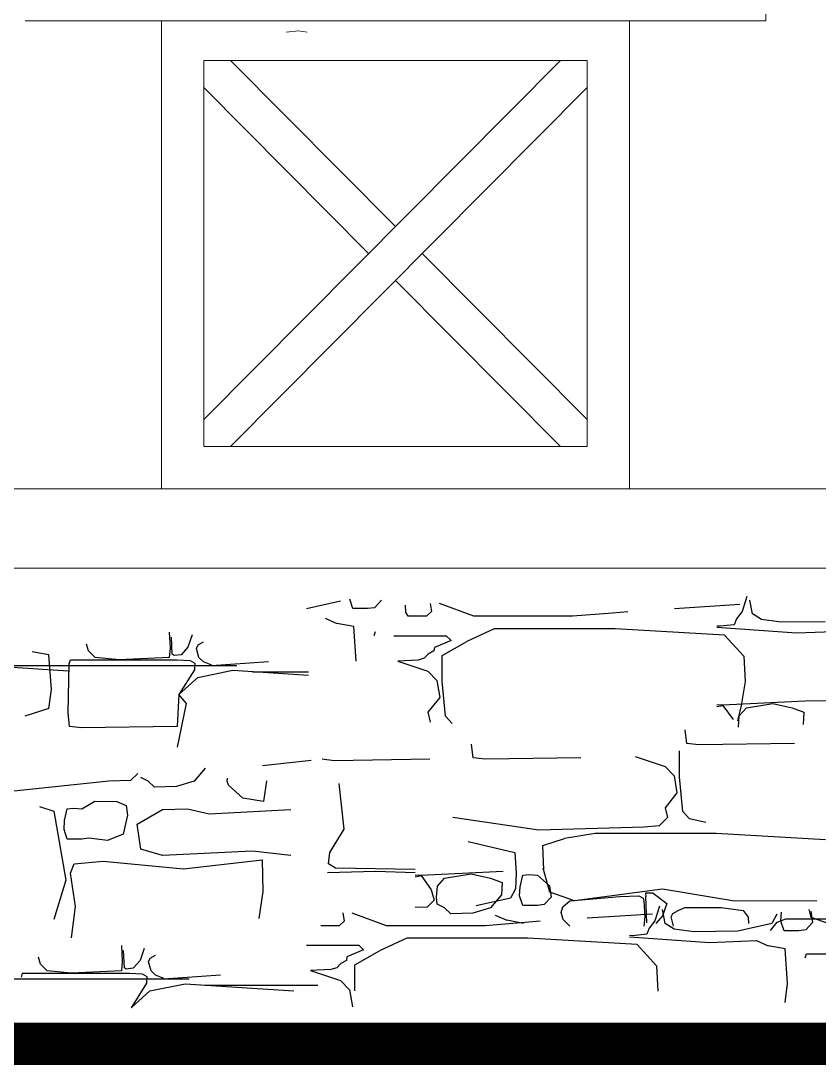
# Model space of a CAD drawing. Header units: millimetres. Extents: x 85048 to 158814, y 1395 to 38919.
# Drawn here: x 128162 to 129672, y 2807 to 4782 of the extents above; entities that cross this region are included whole.
import ezdxf

# ---------------------------------------------------------------- set-up
doc = ezdxf.new("R2010")
doc.units = ezdxf.units.MM
doc.layers.add('hatches', color=8, linetype='Continuous')
doc.layers.add('wall', color=5, linetype='Continuous')

msp = doc.modelspace()

# ---------------------------------------------------------------- linework, layer by layer
at = {"layer": 'hatches', "color": 252, "ltscale": 50, "true_color": 0x8f9991}
for p, q in [((129535.1, 3693.3, -140.6), (129526.5, 3665.3, -140.6)), ((128767.1, 3684.9, -28.6), (128702.6, 3669.9, -28.6)), ((128790.4, 3670.7, -28.6), (128784.3, 3688.8, -28.6)), ((128844.1, 3686.6, -28.6), (128831.2, 3672.4, -28.6)), ((128890.6, 3663.9, -84.6), (128889.7, 3677, -84.6)), ((128936.5, 3680.3, -84.6), (128938.9, 3664.9, -84.6)), ((129019.1, 3656.1, -84.6), (128954.1, 3680, -84.6)), ((129398.1, 3670.8, -84.6), (129521.9, 3678.9, -84.6)), ((129545.9, 3660.6, -140.6), (129540.7, 3686.6, -140.6)), ((128818.1, 3670.7, -28.6), (128790.4, 3670.7, -28.6)), ((128831.2, 3672.4, -28.6), (128818.1, 3670.7, -28.6)), ((128894.7, 3656.1, -84.6), (128890.6, 3663.9, -84.6)), ((128929.7, 3656.1, -84.6), (128894.7, 3656.1, -84.6)), ((128938.9, 3664.9, -84.6), (128929.7, 3656.1, -84.6)), ((129205.4, 3656.1, -84.6), (129019.1, 3656.1, -84.6)), ((129281.1, 3662, -84.6), (129205.4, 3656.1, -84.6)), ((129309.8, 3664.4, -84.6), (129281.1, 3662, -84.6)), ((129526.5, 3665.3, -140.6), (129515.8, 3651.3, -140.6)), ((129563, 3649.8, -140.6), (129545.9, 3660.6, -140.6)), ((128738.1, 3652.5, -28.6), (128760.1, 3642.7, -28.6)), ((128792.2, 3636.6, -28.6), (128760.1, 3642.7, -28.6)), ((128796.7, 3571.5, -28.6), (128792.2, 3636.6, -28.6)), ((129484.6, 3637.2, -140.6), (129478.5, 3637.5, -140.6)), ((129478.5, 3635.4, -140.6), (129629.3, 3624.7, -140.6)), ((129511.3, 3640.1, -140.6), (129484.6, 3637.2, -140.6)), ((129515.8, 3651.3, -140.6), (129511.3, 3640.1, -140.6)), ((129599.9, 3644.8, -140.6), (129563, 3649.8, -140.6)), ((129683, 3645.5, -140.6), (129599.9, 3644.8, -140.6)), ((128443.1, 3626.1, -28.6), (128444.8, 3595.9, -28.6)), ((128448.8, 3584.2, -28.6), (128447.3, 3616.9, -28.6)), ((128486.1, 3620.8, -28.6), (128478.3, 3597.6, -28.6)), ((128830.5, 3619.8, -28.6), (128832.9, 3627.1, -28.6)), ((128967.4, 3618.5, -28.6), (128867.5, 3618.5, -28.6)), ((128967.4, 3618.5, -28.6), (128975.8, 3610.5, -28.6)), ((129057.4, 3632.5, -84.6), (129005.6, 3608.7, -28.6)), ((129286.2, 3632.5, -84.6), (129057.4, 3632.5, -84.6)), ((129492.7, 3620.5, -84.6), (129286.2, 3632.5, -84.6)), ((129529.2, 3580.5, -28.6), (129492.7, 3620.5, -84.6)), ((129629.3, 3624.7, -140.6), (129718.5, 3628.2, -140.6)), ((128290.3, 3590.7, -28.6), (128286.6, 3603.7, -28.6)), ((128444.8, 3595.9, -28.6), (128443.1, 3578.1, -28.6)), ((128478.3, 3597.6, -28.6), (128465.4, 3583.4, -28.6)), ((128494.5, 3595.5, -28.6), (128497.5, 3602.2, -28.6)), ((128499.2, 3578.1, -28.6), (128494.5, 3595.5, -28.6)), ((128497.5, 3602.2, -28.6), (128507.8, 3607.9, -28.6)), ((128944.3, 3597.1, -28.6), (128943.4, 3590.6, -28.6)), ((128975.8, 3610.5, -28.6), (128944.3, 3597.1, -28.6)), ((128959.2, 3582.1, -28.6), (129005.6, 3608.7, -28.6)), ((128215.6, 3583, -28.6), (128183.6, 3589.1, -28.6)), ((128220.1, 3517.9, -28.6), (128215.6, 3583, -28.6)), ((128302.9, 3578.1, -28.6), (128290.3, 3590.7, -28.6)), ((128348.1, 3574, -28.6), (128302.9, 3578.1, -28.6)), ((128443.1, 3578.1, -28.6), (128348.1, 3574, -28.6)), ((128452.3, 3581.7, -28.6), (128448.8, 3584.2, -28.6)), ((128465.4, 3583.4, -28.6), (128452.3, 3581.7, -28.6)), ((128507.8, 3570, -28.6), (128499.2, 3578.1, -28.6)), ((128925.2, 3576.8, -28.6), (128913.8, 3573.3, -28.6)), ((128932.4, 3584.5, -28.6), (128925.2, 3576.8, -28.6)), ((128943.4, 3590.6, -28.6), (128932.4, 3584.5, -28.6)), ((128959, 3533.3, -28.6), (128959.2, 3582.1, -28.6)), ((129529.2, 3580.5, -28.6), (129531.8, 3532.6, -28.6)), ((128046.5, 3566.4, -140.6), (128252.2, 3553.1, -140.6)), ((128571.1, 3562.7, 82.2), (128083.6, 3562.7, 82.2)), ((128251.6, 3473.7, -28.6), (128253.9, 3566.2, -28.6)), ((128253.9, 3566.2, -28.6), (128256.3, 3573.5, -28.6)), ((128256.3, 3573.5, -28.6), (128458.1, 3573.5, -28.6)), ((128458.1, 3573.5, -28.6), (128482.4, 3572.3, -28.6)), ((128482.4, 3572.3, -28.6), (128491.4, 3567.6, -28.6)), ((128491.4, 3567.6, -28.6), (128490.7, 3554.7, -28.6)), ((128523.5, 3563.5, -28.6), (128507.8, 3570, -28.6)), ((128630.5, 3570, -28.6), (128522.9, 3562.2, -28.6)), ((128522.9, 3562.2, -28.6), (128523.5, 3563.5, -28.6)), ((128913.8, 3573.3, -28.6), (128875.3, 3571.4, -28.6)), ((128875.3, 3571.4, -28.6), (128931.8, 3552.5, -28.6)), ((128490.7, 3554.7, -28.6), (128461.4, 3508.2, -28.6)), ((128461.4, 3508.2, -28.6), (128496.8, 3540.6, -28.6)), ((128496.8, 3540.6, -28.6), (128563.4, 3553.9, -28.6)), ((128563.4, 3553.9, -28.6), (128706.3, 3544.7, -28.6)), ((128706.2, 3550.2, 194.2), (128600.5, 3550.2, 194.2)), ((128931.8, 3552.5, -28.6), (128949, 3534.7, -28.6)), ((128215.6, 3481.5, -28.6), (128220.1, 3517.9, -28.6)), ((128949, 3534.7, -28.6), (128954.4, 3502.5, -28.6)), ((128965.5, 3467.4, -28.6), (128959, 3533.3, -28.6)), ((129531.8, 3532.6, -28.6), (129524.4, 3487.1, -28.6)), ((128461.4, 3508.2, -28.6), (128458.1, 3447.6, -28.6)), ((128475.4, 3491.1, -28.6), (128461.4, 3508.2, -28.6)), ((128954.4, 3502.5, -28.6), (128931.8, 3474.5, -28.6)), ((129726.9, 3496.3, -140.6), (129645.2, 3495.5, -140.6)), ((128215.6, 3481.5, -28.6), (128169.9, 3467, -28.6)), ((128458.3, 3408.5, -28.6), (128475.4, 3491.1, -28.6)), ((129502.5, 3488.5, -140.6), (129478.5, 3487.8, -140.6)), ((129478.5, 3485.3, -140.6), (129489.7, 3487.5, -140.6)), ((129489.7, 3487.5, -140.6), (129509, 3460.8, -140.6)), ((129645.2, 3495.5, -140.6), (129502.5, 3488.5, -140.6)), ((129524.4, 3487.1, -28.6), (129517.7, 3458.3, -28.6)), ((129520.7, 3467.8, -140.6), (129534.3, 3482.7, -140.6)), ((129534.3, 3482.7, -140.6), (129584.3, 3491.2, -140.6)), ((129584.3, 3491.2, -140.6), (129621, 3482.7, -140.6)), ((129621, 3482.7, -140.6), (129642.8, 3474.6, -140.6)), ((128254.4, 3447.6, -28.6), (128251.6, 3473.7, -28.6)), ((128931.8, 3474.5, -28.6), (128936.3, 3456, -28.6)), ((128978.2, 3453.5, -28.6), (128965.5, 3467.4, -28.6)), ((129519.1, 3446.7, -140.6), (129520.7, 3467.8, -140.6)), ((129642.8, 3474.6, -140.6), (129641.8, 3451.2, -140.6)), ((128277.3, 3444.9, -28.6), (128254.4, 3447.6, -28.6)), ((128458.1, 3447.6, -28.6), (128277.3, 3444.9, -28.6)), ((129421.4, 3415.5, -28.6), (129418.6, 3441.6, -28.6)), ((129017.5, 3388.3, -28.6), (129014.8, 3414.3, -28.6)), ((129407.6, 3352.7, -84.6), (129407.7, 3401.5, -84.6)), ((129444.3, 3412.8, -28.6), (129421.4, 3415.5, -28.6)), ((129625.1, 3415.5, -28.6), (129444.3, 3412.8, -28.6)), ((128711.1, 3383.1, -28.6), (128619.4, 3373.5, -28.6)), ((128754.8, 3382.9, -28.6), (128732, 3385.7, -28.6)), ((128935.7, 3385.7, -28.6), (128754.8, 3382.9, -28.6)), ((129040.4, 3385.6, -28.6), (129017.5, 3388.3, -28.6)), ((129221.2, 3388.3, -28.6), (129040.4, 3385.6, -28.6)), ((129323.9, 3390.8, -84.6), (129380.4, 3371.9, -84.6)), ((128383.8, 3358.9, -28.6), (128369.9, 3345.8, -28.6)), ((128510.8, 3369, -28.6), (128489.9, 3344.5, -28.6)), ((129380.4, 3371.9, -84.6), (129397.5, 3354.1, -84.6)), ((128328.8, 3344.5, -28.6), (128118.8, 3322.5, -28.6)), ((128369.9, 3345.8, -28.6), (128328.8, 3344.5, -28.6)), ((128403.3, 3344.5, -28.6), (128389.1, 3351.3, -28.6)), ((128415.2, 3333.1, -28.6), (128403.3, 3344.5, -28.6)), ((128489.9, 3344.5, -28.6), (128456.8, 3334.1, -28.6)), ((128552.7, 3344.1, -28.6), (128553.4, 3349.9, -28.6)), ((128555.1, 3336.8, -28.6), (128552.7, 3344.1, -28.6)), ((128626.8, 3345.1, -28.6), (128621.2, 3306, -28.6)), ((128773.8, 3253.3, -28.6), (128764.1, 3340.1, -28.6)), ((129397.5, 3354.1, -84.6), (129403, 3321.9, -84.6)), ((129414.1, 3286.8, -84.6), (129407.6, 3352.7, -84.6)), ((128456.8, 3334.1, -28.6), (128415.2, 3333.1, -28.6)), ((128581.9, 3312.4, -28.6), (128555.1, 3336.8, -28.6)), ((129403, 3321.9, -84.6), (129380.4, 3293.9, -84.6)), ((128278, 3291.9, -28.6), (128302, 3306.6, -28.6)), ((128302, 3306.6, -28.6), (128344.1, 3306.1, -28.6)), ((128344.1, 3306.1, -28.6), (128361.6, 3298, -28.6)), ((128621.5, 3305.9, -28.6), (128581.9, 3312.4, -28.6)), ((128197.5, 3296.1, -28.6), (128224.8, 3287.3, -28.6)), ((128224.8, 3287.3, -28.6), (128247.3, 3157, -28.6)), ((128245.2, 3270, -28.6), (128250.2, 3291.9, -28.6)), ((128250.2, 3291.9, -28.6), (128261.8, 3293.3, -28.6)), ((128261.8, 3293.3, -28.6), (128278, 3291.9, -28.6)), ((128363.9, 3279.7, -28.6), (128355.8, 3244, -28.6)), ((128361.6, 3298, -28.6), (128363.9, 3279.7, -28.6)), ((128382.6, 3262.8, -28.6), (128430.2, 3290.4, -28.6)), ((128430.2, 3290.4, -28.6), (128477.7, 3292.2, -28.6)), ((128477.7, 3292.2, -28.6), (128518.6, 3282.8, -28.6)), ((128518.6, 3282.8, -28.6), (128673, 3290.4, -28.6)), ((129380.4, 3293.9, -84.6), (129384.8, 3275.3, -84.6)), ((129426.8, 3272.9, -84.6), (129414.1, 3286.8, -84.6)), ((128244.1, 3252.8, -28.6), (128245.2, 3270, -28.6)), ((128389.6, 3215.6, -28.6), (128382.6, 3262.8, -28.6)), ((129142, 3251.5, -84.6), (128978.9, 3275.3, -84.6)), ((129369.5, 3259.8, -84.6), (129340.8, 3257.4, -84.6)), ((129384.8, 3275.3, -84.6), (129369.5, 3259.8, -84.6)), ((129457.8, 3266.2, -84.6), (129426.8, 3272.9, -84.6)), ((128250.2, 3234.7, -28.6), (128244.1, 3252.8, -28.6)), ((128355.8, 3244, -28.6), (128326.1, 3231.8, -28.6)), ((128746.4, 3209.5, -28.6), (128773.8, 3253.3, -28.6)), ((129340.8, 3257.4, -84.6), (129142, 3251.5, -84.6)), ((129248.2, 3245.4, -196.6), (129190.1, 3235.6, -140.6)), ((129477.1, 3245.4, -196.6), (129248.2, 3245.4, -196.6)), ((129683.6, 3233.4, -196.6), (129477.1, 3245.4, -196.6)), ((128278, 3234.7, -28.6), (128250.2, 3234.7, -28.6)), ((128291.1, 3236.4, -28.6), (128278, 3234.7, -28.6)), ((128326.1, 3231.8, -28.6), (128291.1, 3236.4, -28.6)), ((129008.3, 3230.3, -140.6), (129096.2, 3209.4, -140.6)), ((129149.5, 3222.5, -140.6), (129190.1, 3235.6, -140.6)), ((129151.3, 3176.3, -140.6), (129149.5, 3222.5, -140.6)), ((128430.2, 3203.5, -28.6), (128389.6, 3215.6, -28.6)), ((128600.3, 3211.6, -28.6), (128430.2, 3203.5, -28.6)), ((128673, 3203.5, -28.6), (128600.3, 3211.6, -28.6)), ((128743.9, 3188.2, -28.6), (128746.4, 3209.5, -28.6)), ((129096.2, 3209.4, -140.6), (129098.9, 3170.3, -140.6)), ((128256.6, 3170, -28.6), (128263.3, 3187.9, -28.6)), ((128263.3, 3187.9, -28.6), (128318.3, 3193.2, -28.6)), ((128318.3, 3193.2, -28.6), (128469.7, 3178.4, -28.6)), ((128469.7, 3178.4, -28.6), (128619, 3195.6, -28.6)), ((128619, 3195.6, -28.6), (128619.7, 3135.7, -28.6)), ((128757.2, 3180, -28.6), (128743.9, 3188.2, -28.6)), ((128908, 3177.2, -28.6), (128757.2, 3180, -28.6)), ((129162.5, 3134.2, -140.6), (129150.3, 3179.8, -140.6)), ((128265.9, 3107.4, -28.6), (128256.6, 3170, -28.6)), ((128833.1, 3173.7, -28.6), (128742, 3171.2, -28.6)), ((128908, 3170.8, -28.6), (128833.1, 3173.7, -28.6)), ((128931.9, 3166.6, -28.6), (128908, 3165.9, -28.6)), ((128908, 3163.4, -28.6), (128919.1, 3165.6, -28.6)), ((128919.1, 3165.6, -28.6), (128938.4, 3138.9, -28.6)), ((129074.6, 3173.6, -28.6), (128931.9, 3166.6, -28.6)), ((128950.1, 3145.9, -28.6), (128963.7, 3160.8, -28.6)), ((128963.7, 3160.8, -28.6), (129013.7, 3169.3, -28.6)), ((129013.7, 3169.3, -28.6), (129050.4, 3160.8, -28.6)), ((129050.4, 3160.8, -28.6), (129072.2, 3152.8, -28.6)), ((129098.9, 3170.3, -140.6), (129097.5, 3140.8, -140.6)), ((129106.3, 3144.3, -140.6), (129111.3, 3166.2, -140.6)), ((129111.3, 3166.2, -140.6), (129122.9, 3167.6, -140.6)), ((129122.9, 3167.6, -140.6), (129139, 3166.2, -140.6)), ((129139, 3166.2, -140.6), (129161.8, 3146.4, -140.6)), ((128247.3, 3157, -28.6), (128224.8, 3082.8, -28.6)), ((128948.5, 3124.9, -28.6), (128950.1, 3145.9, -28.6)), ((129072.2, 3152.8, -28.6), (129071.2, 3129.3, -28.6)), ((129097.5, 3140.8, -140.6), (129088, 3123.2, -140.6)), ((129105.2, 3127.1, -140.6), (129106.3, 3144.3, -140.6)), ((129161.8, 3146.4, -140.6), (129165, 3125, -140.6)), ((128619.7, 3135.7, -28.6), (128612.1, 3084.6, -28.6)), ((128938.4, 3138.9, -28.6), (128944.2, 3119.2, -28.6)), ((128949.5, 3111.6, -28.6), (128948.5, 3124.9, -28.6)), ((129088, 3123.2, -140.6), (129023.5, 3108.2, -140.6)), ((129071.2, 3129.3, -28.6), (129050.4, 3104.8, -28.6)), ((129111.3, 3109, -140.6), (129105.2, 3127.1, -140.6)), ((129165, 3125, -140.6), (129152.2, 3110.7, -140.6)), ((129209.2, 3118, -140.6), (129162.5, 3134.2, -140.6)), ((129200.4, 3118, -140.6), (129295, 3126, -140.6)), ((129375.8, 3140, -140.6), (129209.2, 3118, -140.6)), ((129295, 3126, -140.6), (129330.6, 3127.5, -140.6)), ((129330.6, 3127.5, -140.6), (129339.1, 3122.7, -140.6)), ((129339.1, 3122.7, -140.6), (129340.6, 3118, -140.6)), ((129358, 3132.5, -140.6), (129343.6, 3132.3, -140.6)), ((129343.6, 3132.3, -140.6), (129344.1, 3126, -140.6)), ((129344.8, 3108.9, -140.6), (129344.1, 3126, -140.6)), ((129358, 3132.5, -140.6), (129383.7, 3112.7, -140.6)), ((129511.8, 3117.4, -140.6), (129375.8, 3140, -140.6)), ((128258.3, 3047.8, -28.6), (128265.9, 3107.4, -28.6)), ((128930.4, 3106.1, -28.6), (128908, 3105.4, -28.6)), ((128944.2, 3119.2, -28.6), (128930.4, 3106.1, -28.6)), ((128963.7, 3104.8, -28.6), (128949.5, 3111.6, -28.6)), ((128975.6, 3093.5, -28.6), (128963.7, 3104.8, -28.6)), ((129050.4, 3104.8, -28.6), (129017.2, 3094.4, -28.6)), ((129139, 3109, -140.6), (129111.3, 3109, -140.6)), ((129152.2, 3110.7, -140.6), (129139, 3109, -140.6)), ((129184.1, 3095.7, -140.6), (129186.9, 3106.4, -140.6)), ((129186.9, 3106.4, -140.6), (129200.4, 3118, -140.6)), ((129340.6, 3118, -140.6), (129342.3, 3087.8, -140.6)), ((129346.3, 3076.1, -140.6), (129344.8, 3108.9, -140.6)), ((129369.9, 3108.1, -136.8), (129361.3, 3080, -136.8)), ((129380.7, 3075.3, -136.8), (129375.5, 3101.3, -136.8)), ((129383.7, 3112.7, -140.6), (129375.8, 3089.5, -140.6)), ((129405.3, 3099.8, -140.6), (129418.1, 3105.1, -140.6)), ((129418.1, 3105.1, -140.6), (129453.8, 3105.4, -140.6)), ((129453.8, 3105.4, -140.6), (129486.6, 3105.2, -140.6)), ((129486.6, 3105.2, -140.6), (129528, 3099.8, -140.6)), ((129667.7, 3117.9, -140.6), (129511.8, 3117.4, -140.6)), ((129656.7, 3086.3, -136.8), (129652.7, 3101.3, -136.8)), ((128771.3, 3095, -80.8), (128773.7, 3079.7, -80.8)), ((128853.9, 3070.8, -80.8), (128789, 3094.7, -80.8)), ((129017.2, 3094.4, -28.6), (128975.6, 3093.5, -28.6)), ((129059.1, 3090.8, -140.6), (129081.1, 3081.1, -140.6)), ((129113.1, 3074.9, -140.6), (129081.1, 3081.1, -140.6)), ((129187.8, 3082.6, -140.6), (129184.1, 3095.7, -140.6)), ((129200.4, 3070, -140.6), (129187.8, 3082.6, -140.6)), ((129232.9, 3085.5, -80.8), (129356.7, 3093.6, -80.8)), ((129342.3, 3087.8, -140.6), (129340.6, 3070, -140.6)), ((129375.8, 3089.5, -140.6), (129362.9, 3075.3, -140.6)), ((129392, 3087.4, -140.6), (129395, 3094.1, -140.6)), ((129396.7, 3070, -140.6), (129392, 3087.4, -140.6)), ((129395, 3094.1, -140.6), (129405.3, 3099.8, -140.6)), ((129528, 3099.8, -140.6), (129537.7, 3087.1, -140.6)), ((129537.7, 3087.1, -140.6), (129538.1, 3074.9, -140.6)), ((129591.8, 3092.8, -136.8), (129582.3, 3075.3, -136.8)), ((129592.7, 3077.8, -140.6), (129608.8, 3083.9, -140.6)), ((129599.5, 3079.2, -136.8), (129600.6, 3096.3, -136.8)), ((129608.8, 3083.9, -140.6), (129708.7, 3083.9, -140.6)), ((129656.1, 3098.5, -136.8), (129659.3, 3077, -136.8)), ((129703.5, 3070.1, -136.8), (129656.7, 3086.3, -136.8)), ((128764.5, 3070.8, -80.8), (128729.6, 3070.8, -80.8)), ((128773.7, 3079.7, -80.8), (128764.5, 3070.8, -80.8)), ((129040.2, 3070.8, -80.8), (128853.9, 3070.8, -80.8)), ((129115.9, 3076.7, -80.8), (129040.2, 3070.8, -80.8)), ((129144.6, 3079.2, -80.8), (129115.9, 3076.7, -80.8)), ((129350.7, 3066, -136.8), (129346.1, 3054.8, -136.8)), ((129361.3, 3080, -136.8), (129350.7, 3066, -136.8)), ((129397.8, 3064.6, -136.8), (129380.7, 3075.3, -136.8)), ((129434.7, 3059.5, -136.8), (129397.8, 3064.6, -136.8)), ((129582.3, 3075.3, -136.8), (129517.8, 3060.3, -136.8)), ((129579.8, 3062, -140.6), (129592.7, 3077.8, -140.6)), ((129605.6, 3061.1, -136.8), (129599.5, 3079.2, -136.8)), ((129646.4, 3062.8, -136.8), (129633.3, 3061.1, -136.8)), ((129659.3, 3077, -136.8), (129646.4, 3062.8, -136.8)), ((128892.2, 3047.2, -80.8), (128840.4, 3023.4, -24.8)), ((129121, 3047.2, -80.8), (128892.2, 3047.2, -80.8)), ((129327.5, 3035.3, -80.8), (129121, 3047.2, -80.8)), ((129319.4, 3051.9, -136.8), (129313.4, 3052.3, -136.8)), ((129313.4, 3050.1, -136.8), (129464.2, 3039.4, -136.8)), ((129346.1, 3054.8, -136.8), (129319.4, 3051.9, -136.8)), ((129517.8, 3060.3, -136.8), (129434.7, 3059.5, -136.8)), ((129464.2, 3039.4, -136.8), (129553.3, 3042.9, -136.8)), ((129553.3, 3042.9, -136.8), (129575.3, 3033.1, -136.8)), ((129633.3, 3061.1, -136.8), (129605.6, 3061.1, -136.8)), ((128352.6, 3033.4, -28.6), (128354.3, 3003.2, -28.6)), ((128358.3, 2991.5, -28.6), (128356.8, 3024.3, -28.6)), ((128395.6, 3028.1, -28.6), (128387.8, 3004.9, -28.6)), ((128802.2, 3033.3, -24.8), (128702.3, 3033.3, -24.8)), ((128810.6, 3025.2, -24.8), (128779.1, 3011.8, -24.8)), ((128794, 2996.8, -24.8), (128840.4, 3023.4, -24.8)), ((128802.2, 3033.3, -24.8), (128810.6, 3025.2, -24.8)), ((129364, 2995.2, -24.8), (129327.5, 3035.3, -80.8)), ((129607.4, 3027, -136.8), (129575.3, 3033.1, -136.8)), ((129611.9, 2961.9, -136.8), (129607.4, 3027, -136.8)), ((128199.8, 2998, -28.6), (128196.1, 3011.1, -28.6)), ((128354.3, 3003.2, -28.6), (128352.6, 2985.4, -28.6)), ((128387.8, 3004.9, -28.6), (128374.9, 2990.7, -28.6)), ((128404, 3002.8, -28.6), (128407, 3009.5, -28.6)), ((128408.6, 2985.4, -28.6), (128404, 3002.8, -28.6)), ((128407, 3009.5, -28.6), (128417.3, 3015.2, -28.6)), ((128778.2, 3005.3, -24.8), (128767.2, 2999.2, -24.8)), ((128779.1, 3011.8, -24.8), (128778.2, 3005.3, -24.8)), ((129645.7, 3010.2, -136.8), (129648.1, 3017.5, -136.8)), ((129648.1, 3017.5, -136.8), (129849.9, 3017.5, -136.8)), ((128212.4, 2985.4, -28.6), (128199.8, 2998, -28.6)), ((128257.6, 2981.3, -28.6), (128212.4, 2985.4, -28.6)), ((128352.6, 2985.4, -28.6), (128257.6, 2981.3, -28.6)), ((128361.8, 2989, -28.6), (128358.3, 2991.5, -28.6)), ((128374.9, 2990.7, -28.6), (128361.8, 2989, -28.6)), ((128417.3, 2977.4, -28.6), (128408.6, 2985.4, -28.6)), ((128748.7, 2988, -24.8), (128710.1, 2986.1, -24.8)), ((128710.1, 2986.1, -24.8), (128766.7, 2967.2, -24.8)), ((128760.1, 2991.5, -24.8), (128748.7, 2988, -24.8)), ((128767.2, 2999.2, -24.8), (128760.1, 2991.5, -24.8)), ((128793.8, 2948, -24.8), (128794, 2996.8, -24.8)), ((129364, 2995.2, -24.8), (129366.7, 2947.3, -24.8)), ((128480.6, 2970, 82.2), (127993.1, 2970, 82.2)), ((128163.4, 2973.5, -28.6), (128165.8, 2980.9, -28.6)), ((128165.8, 2980.9, -28.6), (128367.6, 2980.9, -28.6)), ((128367.6, 2980.9, -28.6), (128391.9, 2979.6, -28.6)), ((128391.9, 2979.6, -28.6), (128400.9, 2974.9, -28.6)), ((128400.9, 2974.9, -28.6), (128400.2, 2962, -28.6)), ((128432.9, 2970.8, -28.6), (128417.3, 2977.4, -28.6)), ((128540, 2977.4, -28.6), (128432.4, 2969.5, -28.6)), ((128432.4, 2969.5, -28.6), (128432.9, 2970.8, -28.6)), ((128766.7, 2967.2, -24.8), (128783.8, 2949.4, -24.8)), ((128400.2, 2962, -28.6), (128370.9, 2915.5, -28.6)), ((128370.9, 2915.5, -28.6), (128406.3, 2947.9, -28.6)), ((128406.3, 2947.9, -28.6), (128472.9, 2961.2, -28.6)), ((128472.9, 2961.2, -28.6), (128678.5, 2947.9, -28.6)), ((128723.8, 2957.5, 194.2), (128510, 2957.5, 194.2)), ((128783.8, 2949.4, -24.8), (128789.2, 2917.2, -24.8)), ((129607.4, 2925.5, -136.8), (129611.9, 2961.9, -136.8))]:
    msp.add_line(p, q, dxfattribs=at)
at = {"layer": 'wall', "color": 250, "linetype": 'Continuous', "lineweight": 15, "ltscale": 0.13}
for p, q in [((129570.7, 6719.2, 0.7), (129570.8, 4782.2, 0.7)), ((129570.8, 4782.2, 0.7), (128170.7, 4782.2, 0.7)), ((128428.3, 3897.2, 0.7), (128428.3, 4782.2, 0.7)), ((129313.3, 4782.2, 0.7), (129313.3, 3897.2, 0.7)), ((128687.2, 4763.2, 0.7), (128664.2, 4761.2, 0.7)), ((128687.2, 4763.2, 0.7), (128664.2, 4761.2, 0.7)), ((128703.8, 4761.2, 0.7), (128687.2, 4763.2, 0.7)), ((128703.8, 4761.2, 0.7), (128687.2, 4763.2, 0.7)), ((128508.3, 4707.2, 0.7), (129233.3, 4707.2, 0.7)), ((128508.3, 3977.2, 0.7), (128508.3, 4707.2, 0.7)), ((128508.3, 4028.3, 0.2), (129182.5, 4707.2, 0.7)), ((128559, 4707.2, 0.7), (128870.8, 4393.3, 0.5)), ((129233.3, 3977.2, 0.7), (129233.3, 4707.2, 0.7)), ((128508.3, 4656.1, 0.7), (128820, 4342.2, 0.5)), ((128559, 3977.2, 0.2), (129233.3, 4656.1, 0.7)), ((128921.5, 4342.2, 0.4), (129233.3, 4028.3, 0.2)), ((128870.8, 4291.1, 0.4), (129182.5, 3977.2, 0.2)), ((129233.3, 3977.2, 0.2), (128508.3, 3977.2, 0.2)), ((131665.8, 3897.2, 0.2), (125370.7, 3897.2, 0.2)), ((125520.7, 3897.2, 0.2), (131665.8, 3897.2, 0.2)), ((131575.9, 3747.2, 0.2), (125370.7, 3747.2, 0.2))]:
    msp.add_line(p, q, dxfattribs=at)
at = {"layer": 'wall', "color": 250, "linetype": 'Continuous', "lineweight": 15, "ltscale": 0.13, "const_width": 80, "elevation": 2.1}
msp.add_lwpolyline([(109650.4, 2847.2), (135491.3, 2847.2)], dxfattribs=at)

doc.saveas('drawing.dxf')
